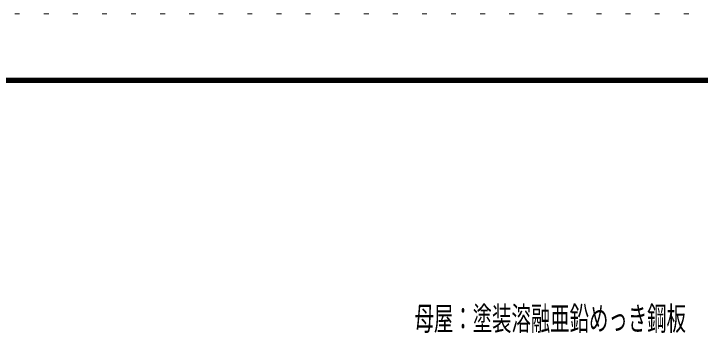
# Model space of a CAD drawing. Units: millimetres, scale not verified. Extents: x -23257 to 23268, y -10500 to 10500.
# Drawn here: x 14771 to 19020, y 8484 to 10500 of the extents above; entities that cross this region are included whole.
import ezdxf
from ezdxf.enums import TextEntityAlignment as Align

# ---------------------------------------------------------------- set-up
doc = ezdxf.new("R2010")
doc.units = ezdxf.units.MM
doc.header["$LTSCALE"] = 60
doc.linetypes.add('USER2', pattern=[3, 0.5, -2.5])
for name, color, linetype, lineweight in [('0-2_F-E_J_ADD', 5, 'USER2', 18), ('2-0__2-5_3DIM', 3, 'Continuous', 18), ('2-4__F-F_4PAPAER', 5, 'Continuous', 18)]:
    doc.layers.add(name, color=color, linetype=linetype, lineweight=lineweight)
doc.styles.add('ＭＳ ゴシック', font='')
doc.styles.get('ＭＳ ゴシック').set_extended_font_data('MS Gothic')

msp = doc.modelspace()

# ---------------------------------------------------------------- linework, layer by layer
at = {"layer": '0-2_F-E_J_ADD'}
msp.add_lwpolyline([(-6432.19, 10500), (-6432.19, -10500), (23267.81, -10500), (23267.81, 10500)], close=True, dxfattribs=at)
at = {"layer": '2-4__F-F_4PAPAER'}
for points in [[(22767.81, -10000), (-5932.19, -10000), (-5932.19, 10100), (22767.81, 10100)], [(22765.31, -9997.5), (-5929.69, -9997.5), (-5929.69, 10097.5), (22765.31, 10097.5)], [(22762.81, -9995), (22762.81, 10095), (-5927.19, 10095), (-5927.19, -9995)], [(22760.31, -9992.5), (-5924.69, -9992.5), (-5924.69, 10092.5), (22760.31, 10092.5)], [(22757.81, -9990), (22757.81, 10090), (-5922.19, 10090), (-5922.19, -9990)], [(22755.31, -9987.5), (-5919.69, -9987.5), (-5919.69, 10087.5), (22755.31, 10087.5)], [(22752.81, -9985), (22752.81, 10085), (-5917.19, 10085), (-5917.19, -9985)], [(22750.31, -9982.5), (-5914.69, -9982.5), (-5914.69, 10082.5), (22750.31, 10082.5)], [(22747.81, -9980), (22747.81, 10080), (-5912.19, 10080), (-5912.19, -9980)], [(22745.31, -9977.5), (-5909.69, -9977.5), (-5909.69, 10077.5), (22745.31, 10077.5)], [(22742.81, -9975), (-5907.19, -9975), (-5907.19, 10075), (22742.81, 10075)]]:
    msp.add_lwpolyline(points, close=True, dxfattribs=at)

# ---------------------------------------------------------------- texts
at = {"layer": '2-0__2-5_3DIM', "color": 7, "style": 'ＭＳ ゴシック', "width": 0.6}
msp.add_text('母屋：塗装溶融亜鉛めっき鋼板', height=146.6, dxfattribs=at).set_placement((17251.3, 8494.94), align=Align.BOTTOM_LEFT)

doc.saveas('drawing.dxf')
